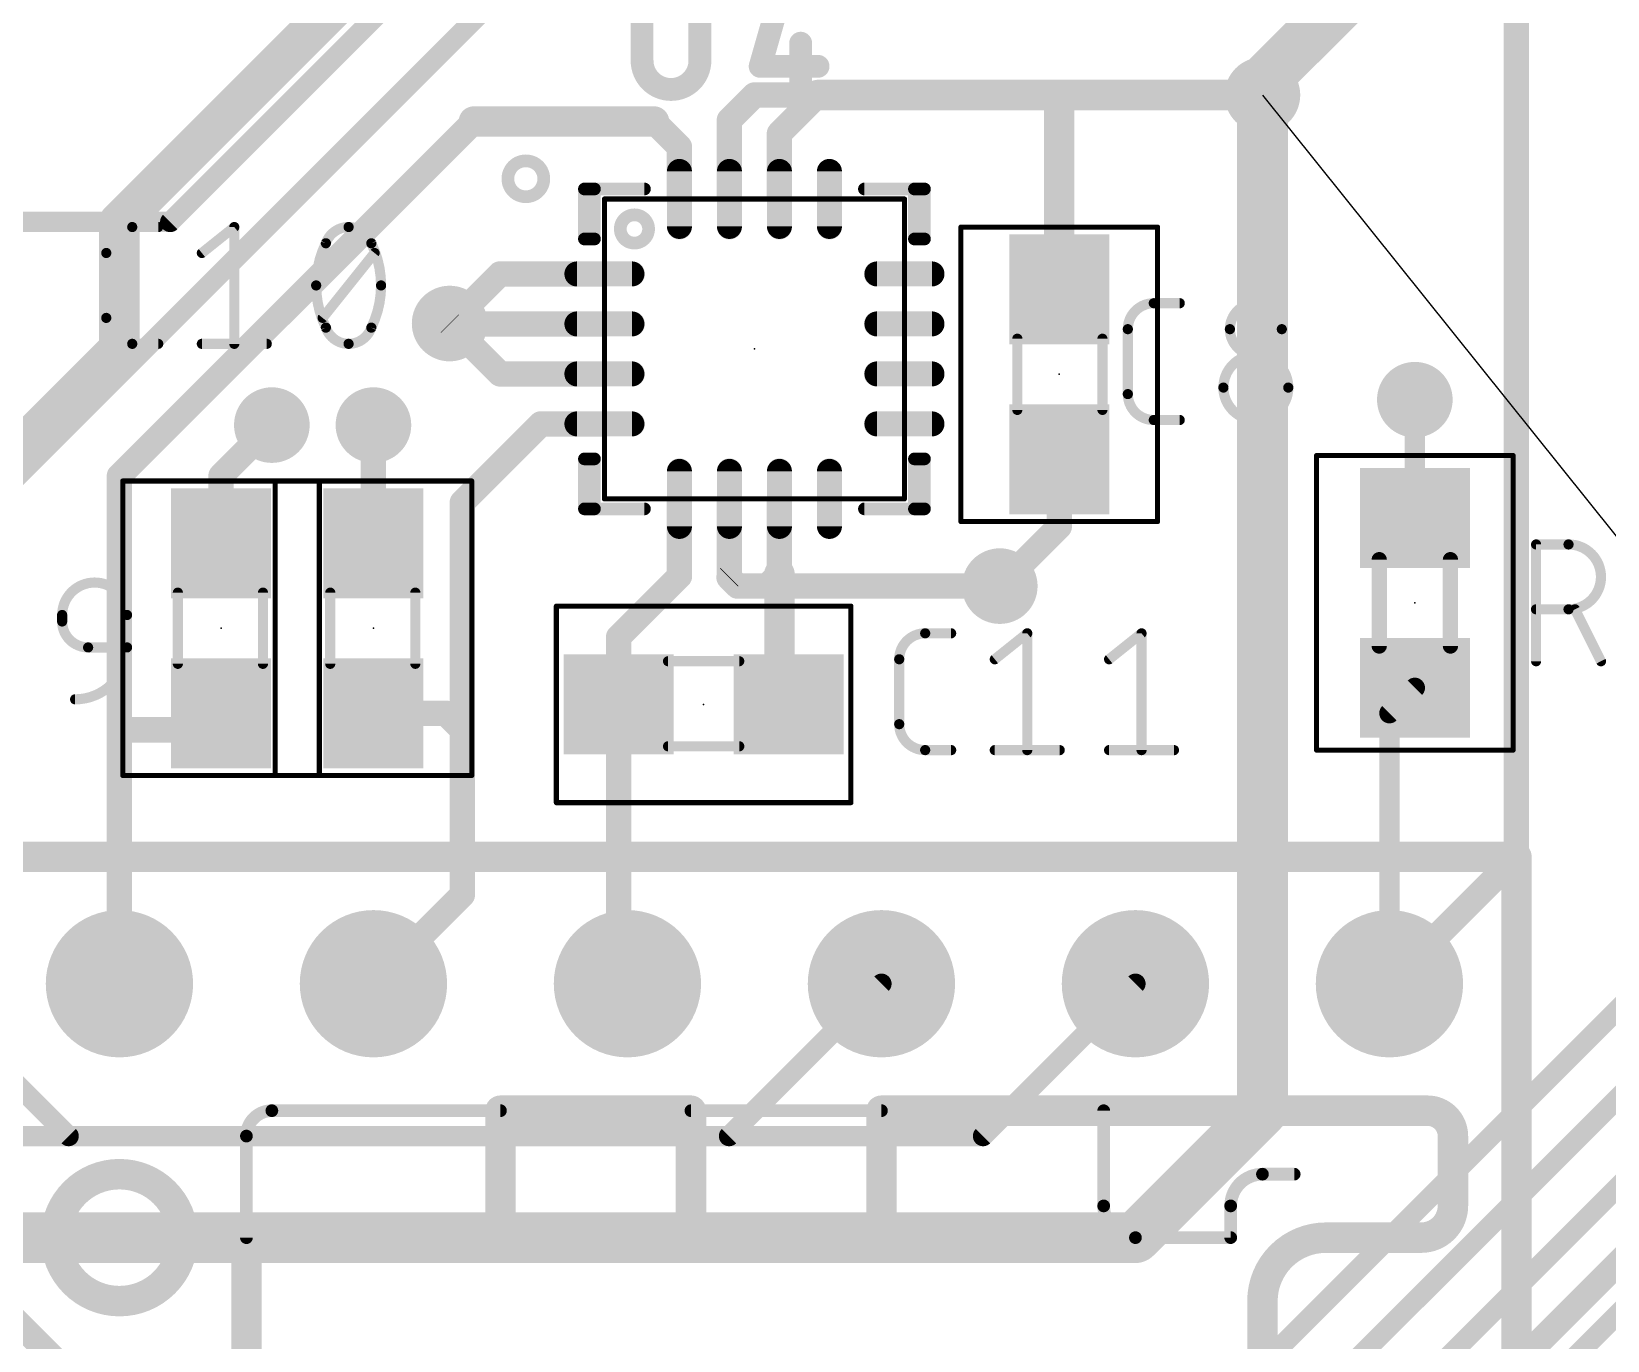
# Model space of a CAD drawing. Extents: x 0 to 102, y 0 to 61.
# Drawn here: x 49.92 to 65.68, y 23.1 to 36.2 of the extents above; entities that cross this region are included whole.
import ezdxf

# ---------------------------------------------------------------- set-up
doc = ezdxf.new("R2010")
doc.units = 0
for name, color, linetype in [('1', 12, 'CONTINUOUS'), ('15', 30, 'CONTINUOUS'), ('16', 132, 'CONTINUOUS'), ('17', 110, 'CONTINUOUS'), ('18', 110, 'CONTINUOUS'), ('19', 53, 'CONTINUOUS'), ('21', 253, 'CONTINUOUS'), ('23', 53, 'CONTINUOUS'), ('25', 253, 'CONTINUOUS'), ('39', 12, 'CONTINUOUS'), ('51', 253, 'CONTINUOUS')]:
    doc.layers.add(name, color=color, linetype=linetype)

# ---------------------------------------------------------------- blocks, each defined once
blk = doc.blocks.new('RECT')
blk.add_solid([(-0.5, -0.5), (0.5, -0.5), (-0.5, 0.5), (0.5, 0.5)])
blk = doc.blocks.new('ROUNDP')
at = {"const_width": 0.5}
blk.add_lwpolyline([(0, -0.25, 1), (0, 0.25, 1), (0, -0.25)], format="xyb", dxfattribs=at)
blk = doc.blocks.new('RECT128000X40000R100')
at = {"const_width": 0.125}
blk.add_lwpolyline([(0.3375, 0), (0.3375, 0, 0.4142), (0.275, 0.0625), (-0.275, 0.0625, 0.4142), (-0.3375, 0), (-0.3375, 0, 0.4142), (-0.275, -0.0625), (0.275, -0.0625, 0.4142)], format="xyb", close=True, dxfattribs=at)
blk.add_solid([(-0.3004, -0.0254), (0.3004, -0.0254), (-0.3004, 0.0254), (0.3004, 0.0254)])
blk = doc.blocks.new('ROUNDV')
at = {"const_width": 0.5}
blk.add_lwpolyline([(0, -0.25, 1), (0, 0.25, 1), (0, -0.25)], format="xyb", dxfattribs=at)

msp = doc.modelspace()

# ---------------------------------------------------------------- linework, layer by layer
at = {"layer": '1'}
for points, const_width in [([(64.77, 40.132), (64.77, 27.94)], 0.254), ([(50.8, 34.29), (53.213, 36.703)], 0.4064), ([(56.9, 35.31), (57.15, 35.56)], 0.254), ([(57.15, 35.56), (57.785, 35.56)], 0.254), ([(57.4, 35.175), (57.785, 35.56)], 0.254), ([(57.785, 35.56), (60.198, 35.56)], 0.3048), ([(60.198, 35.56), (62.23, 35.56)], 0.3048), ([(60.198, 33.616), (60.198, 35.56)], 0.3048), ([(54.3444, 35.2944), (50.8, 31.75)], 0.254), ([(56.146, 35.2944), (54.3444, 35.2944)], 0.3048), ([(56.4, 35.0404), (56.146, 35.2944)], 0.254), ([(56.9, 34.5204), (56.9, 35.31)], 0.254), ([(57.4, 34.5204), (57.4, 35.175)], 0.254), ([(56.4, 34.5204), (56.4, 35.0404)], 0.254), ([(50.8, 33.02), (50.8, 34.29)], 0.4064), ([(54.606, 33.77), (54.106, 33.27)], 0.254), ([(55.6496, 33.77), (54.606, 33.77)], 0.254), ([(54.106, 33.27), (54.102, 33.274)], 0.254), ([(55.6496, 33.27), (54.106, 33.27)], 0.254), ([(54.606, 32.77), (54.106, 33.27)], 0.254), ([(49.53, 31.75), (50.8, 33.02)], 0.4064), ([(55.6496, 32.77), (54.606, 32.77)], 0.254), ([(63.754, 31.33), (63.754, 32.512)], 0.2032), ([(51.816, 31.75), (52.324, 32.258)], 0.254), ([(53.34, 31.076), (53.34, 32.258)], 0.254), ([(55.0146, 32.27), (54.229, 31.4844)], 0.254), ([(55.6496, 32.27), (55.0146, 32.27)], 0.254), ([(60.198, 31.242), (60.198, 31.916)], 0.254), ([(50.8, 31.75), (50.8, 29.21)], 0.254), ([(51.816, 31.076), (51.816, 31.75)], 0.254), ([(54.229, 31.4844), (54.229, 30.099)], 0.254), ([(56.4, 31.5196), (56.4, 30.746)], 0.254), ([(56.9, 31.5196), (56.9, 30.738)], 0.254), ([(57.4, 31.5196), (57.4, 30.7704)], 0.254), ([(59.6034, 30.6474), (60.198, 31.242)], 0.254), ([(57.277, 30.6474), (57.4, 30.7704)], 0.254), ([(57.4, 30.7704), (57.4, 29.556)], 0.3048), ([(56.4, 30.746), (55.792, 30.138)], 0.254), ([(56.9, 30.738), (56.896, 30.734)], 0.254), ([(56.896, 30.734), (56.9826, 30.6474)], 0.254), ([(56.9826, 30.6474), (57.277, 30.6474)], 0.254), ([(57.277, 30.6474), (59.436, 30.6474)], 0.254), ([(59.436, 30.6474), (59.6034, 30.6474)], 0.3048), ([(55.792, 30.138), (55.792, 29.464)], 0.254), ([(54.229, 30.099), (54.229, 29.21)], 0.254), ([(57.4, 29.556), (57.492, 29.464)], 0.3048), ([(63.5, 29.376), (63.754, 29.63)], 0.2032), ([(51.816, 29.376), (51.65, 29.21)], 0.254), ([(53.34, 29.376), (54.063, 29.376)], 0.254), ([(54.063, 29.376), (54.229, 29.21)], 0.254), ([(55.792, 29.464), (55.792, 26.758)], 0.254), ([(63.5, 26.67), (63.5, 29.376)], 0.2032), ([(50.8, 29.21), (50.8, 26.67)], 0.254), ([(51.65, 29.21), (50.8, 29.21)], 0.254), ([(54.229, 29.21), (54.229, 27.559)], 0.254), ([(64.77, 27.94), (63.5, 26.67)], 0.254), ([(54.229, 27.559), (54.102, 27.432)], 0.254), ([(54.102, 27.432), (53.34, 26.67)], 0.254), ([(60.96, 19.812), (68.58, 27.432)], 0.2032), ([(55.792, 26.758), (55.88, 26.67)], 0.254), ([(63.5, 21.082), (69.215, 26.797)], 0.2032), ([(59.69, 13.3748), (47.6422, 25.4226)], 0.254)]:
    msp.add_lwpolyline(points, dxfattribs=dict(at, const_width=const_width))
for points, const_width in [([(57.15, 35.6235, 1), (57.15, 35.4965)], 0.127), ([(57.1949, 35.5151, 1), (57.1051, 35.6049)], 0.127), ([(57.785, 35.6362, 1), (57.785, 35.4838)], 0.1524), ([(57.8299, 35.5151, 1), (57.7401, 35.6049)], 0.127), ([(57.785, 35.4965, 1), (57.785, 35.6235)], 0.127), ([(60.198, 35.6362, 1), (60.198, 35.4838)], 0.1524), ([(60.2742, 35.56, 1), (60.1218, 35.56)], 0.1524), ([(60.198, 35.4838, 1), (60.198, 35.6362)], 0.1524), ([(62.23, 35.4838, 1), (62.23, 35.6362)], 0.1524), ([(54.3444, 35.3706, 1), (54.3444, 35.2182)], 0.1524), ([(54.3893, 35.2495, 1), (54.2995, 35.3393)], 0.127), ([(56.1909, 35.3393, 1), (56.1011, 35.2495)], 0.127), ([(56.146, 35.2182, 1), (56.146, 35.3706)], 0.1524), ([(56.9635, 35.31, 1), (56.8365, 35.31)], 0.127), ([(56.8551, 35.3549, 1), (56.9449, 35.2651)], 0.127), ([(57.4635, 35.175, 1), (57.3365, 35.175)], 0.127), ([(56.4635, 35.0404, 1), (56.3365, 35.0404)], 0.127), ([(56.3551, 34.9955, 1), (56.4449, 35.0853)], 0.127), ([(57.3551, 35.2199, 1), (57.4449, 35.1301)], 0.127), ([(56.3365, 34.5204, 1), (56.4635, 34.5204)], 0.127), ([(56.8365, 34.5204, 1), (56.9635, 34.5204)], 0.127), ([(57.3365, 34.5204, 1), (57.4635, 34.5204)], 0.127), ([(50.9016, 34.29, 1), (50.6984, 34.29)], 0.2032), ([(50.7282, 34.3618, 1), (50.8718, 34.2182)], 0.2032), ([(54.606, 33.8335, 1), (54.606, 33.7065)], 0.127), ([(54.6509, 33.7251, 1), (54.5611, 33.8149)], 0.127), ([(55.6496, 33.7065, 1), (55.6496, 33.8335)], 0.127), ([(60.1218, 33.616, 1), (60.2742, 33.616)], 0.1524), ([(54.1469, 33.3189, 1), (54.0571, 33.2291)], 0.127), ([(54.106, 33.3335, 1), (54.106, 33.2065)], 0.127), ([(54.1509, 33.3149, 1), (54.0611, 33.2251)], 0.127), ([(54.0611, 33.3149, 1), (54.1509, 33.2251)], 0.127), ([(54.0611, 33.2251, 1), (54.1509, 33.3149)], 0.127), ([(55.6496, 33.2065, 1), (55.6496, 33.3335)], 0.127), ([(50.6984, 33.02, 1), (50.9016, 33.02)], 0.2032), ([(50.8718, 32.9482, 1), (50.7282, 33.0918)], 0.2032), ([(54.606, 32.8335, 1), (54.606, 32.7065)], 0.127), ([(54.5611, 32.7251, 1), (54.6509, 32.8149)], 0.127), ([(55.6496, 32.7065, 1), (55.6496, 32.8335)], 0.127), ([(63.8048, 32.512, 1), (63.7032, 32.512)], 0.1016), ([(52.3689, 32.2131, 1), (52.2791, 32.3029)], 0.127), ([(53.4035, 32.258, 1), (53.2765, 32.258)], 0.127), ([(55.0146, 32.3335, 1), (55.0146, 32.2065)], 0.127), ([(55.0595, 32.2251, 1), (54.9697, 32.3149)], 0.127), ([(55.6496, 32.2065, 1), (55.6496, 32.3335)], 0.127), ([(60.2615, 31.916, 1), (60.1345, 31.916)], 0.127), ([(50.8635, 31.75, 1), (50.7365, 31.75)], 0.127), ([(50.7551, 31.7949, 1), (50.8449, 31.7051)], 0.127), ([(51.8795, 31.75, 1), (51.7525, 31.75)], 0.127), ([(51.7711, 31.7949, 1), (51.8609, 31.7051)], 0.127), ([(54.2925, 31.4844, 1), (54.1655, 31.4844)], 0.127), ([(54.1841, 31.5293, 1), (54.2739, 31.4395)], 0.127), ([(56.4635, 31.5196, 1), (56.3365, 31.5196)], 0.127), ([(56.9635, 31.5196, 1), (56.8365, 31.5196)], 0.127), ([(57.4635, 31.5196, 1), (57.3365, 31.5196)], 0.127), ([(60.2429, 31.1971, 1), (60.1531, 31.2869)], 0.127), ([(63.7032, 31.33, 1), (63.8048, 31.33)], 0.1016), ([(60.1345, 31.242, 1), (60.2615, 31.242)], 0.127), ([(51.7525, 31.076, 1), (51.8795, 31.076)], 0.127), ([(53.2765, 31.076, 1), (53.4035, 31.076)], 0.127), ([(57.4762, 30.7704, 1), (57.3238, 30.7704)], 0.1524), ([(57.4449, 30.7255, 1), (57.3551, 30.8153)], 0.127), ([(56.3365, 30.746, 1), (56.4635, 30.746)], 0.127), ([(56.4449, 30.7011, 1), (56.3551, 30.7909)], 0.127), ([(56.9409, 30.7789, 1), (56.8511, 30.6891)], 0.127), ([(56.8511, 30.7789, 1), (56.9409, 30.6891)], 0.127), ([(56.8365, 30.738, 1), (56.9635, 30.738)], 0.127), ([(56.9449, 30.6931, 1), (56.8551, 30.7829)], 0.127), ([(56.9826, 30.7109, 1), (56.9826, 30.5839)], 0.127), ([(56.9377, 30.6025, 1), (57.0275, 30.6923)], 0.127), ([(57.277, 30.7109, 1), (57.277, 30.5839)], 0.127), ([(57.2321, 30.6923, 1), (57.3219, 30.6025)], 0.127), ([(57.277, 30.5839, 1), (57.277, 30.7109)], 0.127), ([(57.3365, 30.7704, 1), (57.4635, 30.7704)], 0.127), ([(59.436, 30.7236, 1), (59.436, 30.5712)], 0.1524), ([(59.436, 30.5839, 1), (59.436, 30.7109)], 0.127), ([(59.5585, 30.6923, 1), (59.6483, 30.6025)], 0.127), ([(59.6034, 30.5712, 1), (59.6034, 30.7236)], 0.1524), ([(55.8555, 30.138, 1), (55.7285, 30.138)], 0.127), ([(54.2925, 30.099, 1), (54.1655, 30.099)], 0.127), ([(54.1655, 30.099, 1), (54.2925, 30.099)], 0.127), ([(55.7471, 30.1829, 1), (55.8369, 30.0931)], 0.127), ([(57.4539, 29.6099, 1), (57.3461, 29.5021)], 0.1524), ([(57.3238, 29.556, 1), (57.4762, 29.556)], 0.1524), ([(63.7899, 29.5941, 1), (63.7181, 29.6659)], 0.1016), ([(51.8609, 29.3311, 1), (51.7711, 29.4209)], 0.127), ([(53.34, 29.4395, 1), (53.34, 29.3125)], 0.127), ([(54.1079, 29.4209, 1), (54.0181, 29.3311)], 0.127), ([(54.063, 29.3125, 1), (54.063, 29.4395)], 0.127), ([(55.8555, 29.464, 1), (55.7285, 29.464)], 0.127), ([(55.7285, 29.464, 1), (55.8555, 29.464)], 0.127), ([(57.4381, 29.4101, 1), (57.5459, 29.5179)], 0.1524), ([(63.5508, 29.376, 1), (63.4492, 29.376)], 0.1016), ([(50.8635, 29.21, 1), (50.7365, 29.21)], 0.127), ([(50.8, 29.2735, 1), (50.8, 29.1465)], 0.127), ([(51.6051, 29.2549, 1), (51.6949, 29.1651)], 0.127), ([(51.65, 29.1465, 1), (51.65, 29.2735)], 0.127), ([(54.2925, 29.21, 1), (54.1655, 29.21)], 0.127), ([(54.1841, 29.1651, 1), (54.2739, 29.2549)], 0.127), ([(63.4641, 29.4119, 1), (63.5359, 29.3401)], 0.1016), ([(50.7365, 29.21, 1), (50.8635, 29.21)], 0.127), ([(54.1655, 29.21, 1), (54.2925, 29.21)], 0.127), ([(64.8149, 27.8951, 1), (64.7251, 27.9849)], 0.127), ([(64.7065, 27.94, 1), (64.8335, 27.94)], 0.127), ([(54.1655, 27.559, 1), (54.2925, 27.559)], 0.127), ([(54.2739, 27.5141, 1), (54.1841, 27.6039)], 0.127), ([(54.0571, 27.4769, 1), (54.1469, 27.3871)], 0.127), ([(54.1469, 27.3871, 1), (54.0571, 27.4769)], 0.127), ([(55.8369, 26.8029, 1), (55.7471, 26.7131)], 0.127), ([(55.7285, 26.758, 1), (55.8555, 26.758)], 0.127), ([(50.7365, 26.67, 1), (50.8635, 26.67)], 0.127), ([(53.2951, 26.7149, 1), (53.3849, 26.6251)], 0.127), ([(55.8351, 26.6251, 1), (55.9249, 26.7149)], 0.127), ([(63.4551, 26.7149, 1), (63.5449, 26.6251)], 0.127), ([(63.4492, 26.67, 1), (63.5508, 26.67)], 0.1016)]:
    msp.add_lwpolyline(points, format="xyb", dxfattribs=dict(at, const_width=const_width))
at = {"layer": '15'}
for points, const_width in [([(76.2, 35.941), (52.959, 12.7)], 0.2032), ([(74.93, 35.56), (57.658, 18.288)], 0.2032), ([(74.93, 33.02), (53.34, 11.43)], 0.254), ([(56.896, 25.146), (58.42, 26.67)], 0.2032), ([(47.752, 25.146), (56.896, 25.146)], 0.2032)]:
    msp.add_lwpolyline(points, dxfattribs=dict(at, const_width=const_width))
at = {"layer": '15', "const_width": 0.1016}
for points in [[(58.4559, 26.6341, 1), (58.3841, 26.7059)], [(56.8601, 25.1819, 1), (56.9319, 25.1101)], [(56.896, 25.0952, 1), (56.896, 25.1968)]]:
    msp.add_lwpolyline(points, format="xyb", dxfattribs=at)
at = {"layer": '16'}
for points, const_width in [([(62.23, 35.687), (80.01, 53.467)], 0.508), ([(55.88, 38.862), (51.308, 34.29)], 0.2032), ([(56.642, 38.608), (48.26, 30.226)], 0.2032), ([(62.23, 35.56), (62.23, 35.687)], 0.508), ([(62.23, 35.56), (62.23, 25.4)], 0.508), ([(51.308, 34.29), (49.022, 34.29)], 0.2032), ([(59.436, 25.146), (60.96, 26.67)], 0.2032), ([(49.53, 25.908), (50.292, 25.146)], 0.2032), ([(62.23, 25.4), (60.96, 24.13)], 0.508), ([(50.292, 25.146), (59.436, 25.146)], 0.2032), ([(60.96, 24.13), (43.18, 24.13)], 0.508)]:
    msp.add_lwpolyline(points, dxfattribs=dict(at, const_width=const_width))
for points, const_width in [([(62.357, 35.687, 1), (62.103, 35.687)], 0.254), ([(62.1402, 35.7768, 1), (62.3198, 35.5972)], 0.254), ([(62.357, 35.56, 1), (62.103, 35.56)], 0.254), ([(62.103, 35.56, 1), (62.357, 35.56)], 0.254), ([(51.2721, 34.3259, 1), (51.3439, 34.2541)], 0.1016), ([(51.308, 34.2392, 1), (51.308, 34.3408)], 0.1016), ([(60.9959, 26.6341, 1), (60.9241, 26.7059)], 0.1016), ([(62.3198, 25.3102, 1), (62.1402, 25.4898)], 0.254), ([(62.103, 25.4, 1), (62.357, 25.4)], 0.254), ([(50.292, 25.1968, 1), (50.292, 25.0952)], 0.1016), ([(50.2561, 25.1101, 1), (50.3279, 25.1819)], 0.1016), ([(59.4001, 25.1819, 1), (59.4719, 25.1101)], 0.1016), ([(59.436, 25.0952, 1), (59.436, 25.1968)], 0.1016), ([(60.8702, 24.2198, 1), (61.0498, 24.0402)], 0.254), ([(60.96, 24.003, 1), (60.96, 24.257)], 0.254)]:
    msp.add_lwpolyline(points, format="xyb", dxfattribs=dict(at, const_width=const_width))
at = {"layer": '19'}
msp.add_line((62.23, 35.56), (70.778, 24.892), dxfattribs=at)
at = {"layer": '21'}
for points, const_width in [([(54.864, 34.5422, 1), (54.864, 34.9014, 1), (54.864, 34.5422)], 0.127), ([(55.45, 34.6518, 1), (55.45, 34.5883)], 0.0635), ([(55.4818, 34.62, 1), (55.4183, 34.62)], 0.0635), ([(55.55, 34.6518, 1), (55.55, 34.5883)], 0.0635), ([(55.5818, 34.62, 1), (55.5183, 34.62)], 0.0635), ([(55.55, 34.5883, 1), (55.55, 34.6518)], 0.0635), ([(56.05, 34.5883, 1), (56.05, 34.6518)], 0.0635), ([(58.25, 34.6518, 1), (58.25, 34.5883)], 0.0635), ([(58.75, 34.6518, 1), (58.75, 34.5883)], 0.0635), ([(58.7818, 34.62, 1), (58.7182, 34.62)], 0.0635), ([(58.75, 34.5883, 1), (58.75, 34.6518)], 0.0635), ([(58.8818, 34.62, 1), (58.8182, 34.62)], 0.0635), ([(58.85, 34.5883, 1), (58.85, 34.6518)], 0.0635), ([(55.45, 34.1518, 1), (55.45, 34.0883)], 0.0635), ([(55.4183, 34.12, 1), (55.4818, 34.12)], 0.0635), ([(55.5183, 34.12, 1), (55.5818, 34.12)], 0.0635), ([(55.55, 34.0883, 1), (55.55, 34.1518)], 0.0635), ([(58.75, 34.1518, 1), (58.75, 34.0883)], 0.0635), ([(58.7182, 34.12, 1), (58.7818, 34.12)], 0.0635), ([(58.8182, 34.12, 1), (58.8818, 34.12)], 0.0635), ([(58.85, 34.0883, 1), (58.85, 34.1518)], 0.0635), ([(55.4818, 31.92, 1), (55.4183, 31.92)], 0.0635), ([(55.45, 31.9518, 1), (55.45, 31.8883)], 0.0635), ([(55.5818, 31.92, 1), (55.5183, 31.92)], 0.0635), ([(55.55, 31.8883, 1), (55.55, 31.9518)], 0.0635), ([(58.75, 31.9518, 1), (58.75, 31.8883)], 0.0635), ([(58.7818, 31.92, 1), (58.7182, 31.92)], 0.0635), ([(58.8818, 31.92, 1), (58.8182, 31.92)], 0.0635), ([(58.85, 31.8883, 1), (58.85, 31.9518)], 0.0635), ([(55.45, 31.4518, 1), (55.45, 31.3883)], 0.0635), ([(55.4183, 31.42, 1), (55.4818, 31.42)], 0.0635), ([(55.55, 31.4518, 1), (55.55, 31.3883)], 0.0635), ([(55.5183, 31.42, 1), (55.5818, 31.42)], 0.0635), ([(55.55, 31.3883, 1), (55.55, 31.4518)], 0.0635), ([(56.05, 31.3883, 1), (56.05, 31.4518)], 0.0635), ([(58.25, 31.4518, 1), (58.25, 31.3883)], 0.0635), ([(58.75, 31.4518, 1), (58.75, 31.3883)], 0.0635), ([(58.7182, 31.42, 1), (58.7818, 31.42)], 0.0635), ([(58.75, 31.3883, 1), (58.75, 31.4518)], 0.0635), ([(58.8182, 31.42, 1), (58.8818, 31.42)], 0.0635), ([(58.85, 31.3883, 1), (58.85, 31.4518)], 0.0635), ([(64.8462, 27.94, 1), (64.6938, 27.94)], 0.1524), ([(64.77, 27.8638, 1), (64.77, 28.0162)], 0.1524), ([(54.61, 25.4762, 1), (54.61, 25.3238)], 0.1524), ([(54.6862, 25.4, 1), (54.5338, 25.4)], 0.1524), ([(56.5912, 25.4, 1), (56.4388, 25.4)], 0.1524), ([(56.515, 25.3238, 1), (56.515, 25.4762)], 0.1524), ([(58.42, 25.4762, 1), (58.42, 25.3238)], 0.1524), ([(58.4962, 25.4, 1), (58.3438, 25.4)], 0.1524), ([(60.6425, 25.4762, 1), (60.6425, 25.3238)], 0.1524), ([(60.6425, 25.3238, 1), (60.6425, 25.4762)], 0.1524), ([(64.135, 25.146, 0.4142), (63.881, 25.4)], 0.3048), ([(63.881, 25.4762, 1), (63.881, 25.3238)], 0.1524), ([(63.881, 25.3238, 1), (63.881, 25.4762)], 0.1524), ([(52.324, 25.4, 0.4142), (52.07, 25.146)], 0.127), ([(52.324, 25.4318, 1), (52.324, 25.3683)], 0.0635), ([(52.324, 25.3683, 1), (52.324, 25.4318)], 0.0635), ([(54.61, 25.3683, 1), (54.61, 25.4318)], 0.0635), ([(56.515, 25.4318, 1), (56.515, 25.3683)], 0.0635), ([(58.42, 25.3683, 1), (58.42, 25.4318)], 0.0635), ([(60.6743, 25.4, 1), (60.6108, 25.4)], 0.0635), ([(64.2112, 25.146, 1), (64.0588, 25.146)], 0.1524), ([(64.0588, 25.146, 1), (64.2112, 25.146)], 0.1524), ([(52.1018, 25.146, 1), (52.0382, 25.146)], 0.0635), ([(52.0382, 25.146, 1), (52.1018, 25.146)], 0.0635), ([(50.8, 23.495, 1), (50.8, 24.765, 1), (50.8, 23.495)], 0.3048), ([(62.23, 24.765, 0.4142), (61.9125, 24.4475)], 0.127), ([(62.23, 24.7967, 1), (62.23, 24.7333)], 0.0635), ([(62.23, 24.7333, 1), (62.23, 24.7967)], 0.0635), ([(62.5475, 24.7333, 1), (62.5475, 24.7967)], 0.0635), ([(63.8175, 24.13, 0.4142), (64.135, 24.4475)], 0.3048), ([(64.2112, 24.4475, 1), (64.0588, 24.4475)], 0.1524), ([(54.356, 24.13, 0.4142), (54.61, 24.384)], 0.3048), ([(54.6862, 24.384, 1), (54.5338, 24.384)], 0.1524), ([(54.5338, 24.384, 1), (54.6862, 24.384)], 0.1524), ([(56.515, 24.384, 0.4142), (56.769, 24.13)], 0.3048), ([(56.5912, 24.384, 1), (56.4388, 24.384)], 0.1524), ([(56.4388, 24.384, 1), (56.5912, 24.384)], 0.1524), ([(58.166, 24.13, 0.4142), (58.42, 24.384)], 0.3048), ([(58.4962, 24.384, 1), (58.3438, 24.384)], 0.1524), ([(58.3438, 24.384, 1), (58.4962, 24.384)], 0.1524), ([(60.6425, 24.4475, 0.4142), (60.96, 24.13)], 0.127), ([(60.6743, 24.4475, 1), (60.6108, 24.4475)], 0.0635), ([(60.6108, 24.4475, 1), (60.6743, 24.4475)], 0.0635), ([(61.9443, 24.4475, 1), (61.8807, 24.4475)], 0.0635), ([(61.8807, 24.4475, 1), (61.9443, 24.4475)], 0.0635), ([(64.0588, 24.4475, 1), (64.2112, 24.4475)], 0.1524), ([(52.1462, 24.13, 1), (51.9938, 24.13)], 0.1524), ([(52.07, 24.2062, 1), (52.07, 24.0538)], 0.1524), ([(54.356, 24.2062, 1), (54.356, 24.0538)], 0.1524), ([(54.356, 24.0538, 1), (54.356, 24.2062)], 0.1524), ([(56.769, 24.2062, 1), (56.769, 24.0538)], 0.1524), ([(56.769, 24.0538, 1), (56.769, 24.2062)], 0.1524), ([(58.166, 24.2062, 1), (58.166, 24.0538)], 0.1524), ([(58.166, 24.0538, 1), (58.166, 24.2062)], 0.1524), ([(62.865, 24.13, 0.4142), (62.23, 23.495)], 0.3048), ([(62.865, 24.2062, 1), (62.865, 24.0538)], 0.1524), ([(62.865, 24.0538, 1), (62.865, 24.2062)], 0.1524), ([(63.8175, 24.2062, 1), (63.8175, 24.0538)], 0.1524), ([(63.8175, 24.0538, 1), (63.8175, 24.2062)], 0.1524), ([(52.0382, 24.13, 1), (52.1018, 24.13)], 0.0635), ([(60.96, 24.1618, 1), (60.96, 24.0983)], 0.0635), ([(60.96, 24.0983, 1), (60.96, 24.1618)], 0.0635), ([(61.8807, 24.13, 1), (61.9443, 24.13)], 0.0635), ([(61.9125, 24.0983, 1), (61.9125, 24.1618)], 0.0635), ([(62.3062, 23.495, 1), (62.1538, 23.495)], 0.1524), ([(62.1538, 23.495, 1), (62.3062, 23.495)], 0.1524)]:
    msp.add_lwpolyline(points, format="xyb", dxfattribs=dict(at, const_width=const_width))
for points, const_width in [([(55.45, 34.12), (55.45, 34.62)], 0.127), ([(55.45, 34.62), (55.55, 34.62)], 0.127), ([(55.55, 34.62), (56.05, 34.62)], 0.127), ([(55.55, 34.12), (55.55, 34.62)], 0.127), ([(58.25, 34.62), (58.75, 34.62)], 0.127), ([(58.75, 34.62), (58.85, 34.62)], 0.127), ([(58.75, 34.12), (58.75, 34.62)], 0.127), ([(58.85, 34.62), (58.85, 34.12)], 0.127), ([(55.45, 34.12), (55.55, 34.12)], 0.127), ([(58.85, 34.12), (58.75, 34.12)], 0.127), ([(55.45, 31.42), (55.45, 31.92)], 0.127), ([(55.45, 31.92), (55.55, 31.92)], 0.127), ([(55.55, 31.92), (55.55, 31.42)], 0.127), ([(58.85, 31.92), (58.75, 31.92)], 0.127), ([(58.75, 31.92), (58.75, 31.42)], 0.127), ([(58.85, 31.92), (58.85, 31.42)], 0.127), ([(55.55, 31.42), (55.45, 31.42)], 0.127), ([(56.05, 31.42), (55.55, 31.42)], 0.127), ([(58.75, 31.42), (58.25, 31.42)], 0.127), ([(58.85, 31.42), (58.75, 31.42)], 0.127), ([(3.81, 27.94), (64.77, 27.94)], 0.3048), ([(64.77, 27.94), (64.77, 10.16)], 0.3048), ([(54.61, 25.4), (56.515, 25.4)], 0.3048), ([(54.61, 24.384), (54.61, 25.4)], 0.3048), ([(56.515, 25.4), (56.515, 24.384)], 0.3048), ([(58.42, 25.4), (60.6425, 25.4)], 0.3048), ([(58.42, 24.384), (58.42, 25.4)], 0.3048), ([(60.6425, 25.4), (63.881, 25.4)], 0.3048), ([(52.324, 25.4), (54.61, 25.4)], 0.127), ([(56.515, 25.4), (58.42, 25.4)], 0.127), ([(60.6425, 25.4), (60.6425, 24.4475)], 0.127), ([(64.135, 25.146), (64.135, 24.4475)], 0.3048), ([(52.07, 24.13), (52.07, 25.146)], 0.127), ([(62.23, 24.765), (62.5475, 24.765)], 0.127), ([(61.9125, 24.13), (61.9125, 24.4475)], 0.127), ([(52.07, 12.954), (52.07, 24.13)], 0.3048), ([(52.07, 24.13), (54.356, 24.13)], 0.3048), ([(56.769, 24.13), (58.166, 24.13)], 0.3048), ([(63.8175, 24.13), (62.865, 24.13)], 0.3048), ([(60.96, 24.13), (61.9125, 24.13)], 0.127), ([(62.23, 23.495), (62.23, 22.225)], 0.3048)]:
    msp.add_lwpolyline(points, dxfattribs=dict(at, const_width=const_width))
at = {"layer": '23'}
for p in [(57.15, 33.02), (60.198, 32.766), (63.754, 30.48), (51.816, 30.226), (53.34, 30.226), (56.642, 29.464)]:
    msp.add_point(p, dxfattribs=at)
at = {"layer": '25'}
for points, const_width in [([(56.0263, 36.6567), (56.0263, 35.9046)], 0.2286), ([(56.6049, 35.9046), (56.6049, 36.6567)], 0.2286), ([(57.4388, 36.6567), (57.2074, 35.8467)], 0.2286), ([(57.6124, 36.0781), (57.6124, 35.6153)], 0.2286), ([(57.2074, 35.8467), (57.7859, 35.8467)], 0.2286), ([(50.9279, 34.2392), (51.1876, 34.2392)], 0.1016), ([(51.6241, 33.9796), (51.9486, 34.2392)], 0.1016), ([(51.9486, 34.2392), (51.9486, 33.0708)], 0.1016), ([(50.6683, 33.3304), (50.6683, 33.9796)], 0.1016), ([(52.832, 33.3304), (53.3513, 33.9796)], 0.1016), ([(61.1434, 33.4772), (61.4031, 33.4772)], 0.1016), ([(60.8838, 32.5684), (60.8838, 33.2176)], 0.1016), ([(51.1876, 33.0708), (50.9279, 33.0708)], 0.1016), ([(51.6241, 33.0708), (52.2732, 33.0708)], 0.1016), ([(61.4031, 32.3088), (61.1434, 32.3088)], 0.1016), ([(64.9665, 29.8958), (64.9665, 31.0642)], 0.1016), ([(64.9665, 31.0642), (65.291, 31.0642)], 0.1016), ([(65.291, 30.4151), (64.9665, 30.4151)], 0.1016), ([(65.6156, 29.8958), (65.3559, 30.4151)], 0.1016), ([(50.2271, 30.2937), (50.2271, 30.3586)], 0.1016), ([(50.8762, 30.3586), (50.8762, 30.0341)], 0.1016), ([(58.8574, 30.1752), (59.1171, 30.1752)], 0.1016), ([(59.5536, 29.9156), (59.8782, 30.1752)], 0.1016), ([(59.8782, 30.1752), (59.8782, 29.0068)], 0.1016), ([(60.6966, 29.9156), (61.0212, 30.1752)], 0.1016), ([(61.0212, 30.1752), (61.0212, 29.0068)], 0.1016), ([(50.8762, 30.0341), (50.4867, 30.0341)], 0.1016), ([(58.5978, 29.2664), (58.5978, 29.9156)], 0.1016), ([(59.1171, 29.0068), (58.8574, 29.0068)], 0.1016), ([(59.5536, 29.0068), (60.2027, 29.0068)], 0.1016), ([(60.6966, 29.0068), (61.3457, 29.0068)], 0.1016)]:
    msp.add_lwpolyline(points, dxfattribs=dict(at, const_width=const_width))
for points, const_width in [([(57.6695, 36.0781, 1), (57.5552, 36.0781)], 0.1143), ([(56.0263, 35.9046, 1), (56.6049, 35.9046)], 0.2286), ([(56.0835, 35.9046, 1), (55.9692, 35.9046)], 0.1143), ([(55.9692, 35.9046, 1), (56.0835, 35.9046)], 0.1143), ([(56.662, 35.9046, 1), (56.5477, 35.9046)], 0.1143), ([(56.5477, 35.9046, 1), (56.662, 35.9046)], 0.1143), ([(57.2074, 35.9039, 1), (57.2074, 35.7896)], 0.1143), ([(57.7859, 35.7896, 1), (57.7859, 35.9039)], 0.1143), ([(57.1524, 35.8624, 1), (57.2623, 35.831)], 0.1143), ([(57.5552, 35.6153, 1), (57.6695, 35.6153)], 0.1143), ([(50.9279, 34.2392, 0.4142), (50.6683, 33.9796)], 0.1016), ([(50.9279, 34.2646, 1), (50.9279, 34.2138)], 0.0508), ([(50.9279, 34.2138, 1), (50.9279, 34.2646)], 0.0508), ([(51.1876, 34.2138, 1), (51.1876, 34.2646)], 0.0508), ([(51.974, 34.2392, 1), (51.9232, 34.2392)], 0.0508), ([(51.9645, 34.2194, 1), (51.9328, 34.259)], 0.0508), ([(53.0916, 34.2392, 0.3205), (52.8645, 34.0769)], 0.1016), ([(53.3188, 34.0769, 0.3205), (53.0916, 34.2392)], 0.1016), ([(53.0916, 34.2646, 1), (53.0916, 34.2138)], 0.0508), ([(53.0916, 34.2138, 1), (53.0916, 34.2646)], 0.0508), ([(52.8645, 34.0769, 0.1139), (52.7671, 33.655)], 0.1016), ([(52.8404, 34.0852, 1), (52.8885, 34.0687)], 0.0508), ([(52.8873, 34.0658, 1), (52.8416, 34.0881)], 0.0508), ([(53.3417, 34.0881, 1), (53.296, 34.0658)], 0.0508), ([(53.4162, 33.655, 0.1139), (53.3188, 34.0769)], 0.1016), ([(53.2948, 34.0687, 1), (53.3429, 34.0852)], 0.0508), ([(50.6937, 33.9796, 1), (50.6429, 33.9796)], 0.0508), ([(50.6429, 33.9796, 1), (50.6937, 33.9796)], 0.0508), ([(51.6082, 33.9994, 1), (51.64, 33.9597)], 0.0508), ([(53.3711, 33.9637, 1), (53.3315, 33.9954)], 0.0508), ([(52.7671, 33.655, 0.1139), (52.8645, 33.2331)], 0.1016), ([(52.7925, 33.655, 1), (52.7417, 33.655)], 0.0508), ([(52.7417, 33.655, 1), (52.7925, 33.655)], 0.0508), ([(53.3188, 33.2331, 0.1139), (53.4162, 33.655)], 0.1016), ([(53.4416, 33.655, 1), (53.3908, 33.655)], 0.0508), ([(53.3908, 33.655, 1), (53.4416, 33.655)], 0.0508), ([(61.1434, 33.4772, 0.4142), (60.8838, 33.2176)], 0.1016), ([(61.1434, 33.5026, 1), (61.1434, 33.4518)], 0.0508), ([(61.1434, 33.4518, 1), (61.1434, 33.5026)], 0.0508), ([(61.4031, 33.4518, 1), (61.4031, 33.5026)], 0.0508), ([(62.4238, 33.2176, 1), (61.9045, 33.2176)], 0.1016), ([(50.6683, 33.3304, 0.4142), (50.9279, 33.0708)], 0.1016), ([(50.6937, 33.3304, 1), (50.6429, 33.3304)], 0.0508), ([(50.6429, 33.3304, 1), (50.6937, 33.3304)], 0.0508), ([(52.8122, 33.3463, 1), (52.8518, 33.3146)], 0.0508), ([(52.8885, 33.2413, 1), (52.8404, 33.2248)], 0.0508), ([(52.8645, 33.2331, 0.3205), (53.0916, 33.0708)], 0.1016), ([(52.8416, 33.2219, 1), (52.8873, 33.2442)], 0.0508), ([(53.0916, 33.0708, 0.3205), (53.3188, 33.2331)], 0.1016), ([(53.296, 33.2442, 1), (53.3417, 33.2219)], 0.0508), ([(53.3429, 33.2248, 1), (53.2948, 33.2413)], 0.0508), ([(60.9092, 33.2176, 1), (60.8584, 33.2176)], 0.0508), ([(61.9045, 33.2176, 1), (62.4238, 33.2176)], 0.1016), ([(61.9299, 33.2176, 1), (61.8791, 33.2176)], 0.0508), ([(62.4492, 33.2176, 1), (62.3984, 33.2176)], 0.0508), ([(50.9279, 33.0962, 1), (50.9279, 33.0454)], 0.0508), ([(50.9279, 33.0454, 1), (50.9279, 33.0962)], 0.0508), ([(51.1876, 33.0454, 1), (51.1876, 33.0962)], 0.0508), ([(51.6241, 33.0962, 1), (51.6241, 33.0454)], 0.0508), ([(51.9232, 33.0708, 1), (51.974, 33.0708)], 0.0508), ([(52.2732, 33.0454, 1), (52.2732, 33.0962)], 0.0508), ([(53.0916, 33.0962, 1), (53.0916, 33.0454)], 0.0508), ([(53.0916, 33.0454, 1), (53.0916, 33.0962)], 0.0508), ([(60.8584, 33.2176, 1), (60.9092, 33.2176)], 0.0508), ([(61.8791, 33.2176, 1), (61.9299, 33.2176)], 0.0508), ([(62.3984, 33.2176, 1), (62.4492, 33.2176)], 0.0508), ([(62.4887, 32.6334, 1), (61.8396, 32.6334)], 0.1016), ([(61.8396, 32.6334, 1), (62.4887, 32.6334)], 0.1016), ([(61.865, 32.6334, 1), (61.8142, 32.6334)], 0.0508), ([(61.8142, 32.6334, 1), (61.865, 32.6334)], 0.0508), ([(62.5141, 32.6334, 1), (62.4633, 32.6334)], 0.0508), ([(62.4633, 32.6334, 1), (62.5141, 32.6334)], 0.0508), ([(60.8838, 32.5684, 0.4142), (61.1434, 32.3088)], 0.1016), ([(60.9092, 32.5684, 1), (60.8584, 32.5684)], 0.0508), ([(60.8584, 32.5684, 1), (60.9092, 32.5684)], 0.0508), ([(61.1434, 32.3342, 1), (61.1434, 32.2834)], 0.0508), ([(61.1434, 32.2834, 1), (61.1434, 32.3342)], 0.0508), ([(61.4031, 32.2834, 1), (61.4031, 32.3342)], 0.0508), ([(64.9919, 31.0642, 1), (64.9411, 31.0642)], 0.0508), ([(64.9665, 31.0896, 1), (64.9665, 31.0388)], 0.0508), ([(65.291, 30.4151, 1), (65.291, 31.0642)], 0.1016), ([(65.291, 31.0896, 1), (65.291, 31.0388)], 0.0508), ([(65.291, 31.0388, 1), (65.291, 31.0896)], 0.0508), ([(50.8762, 30.3586, 1), (50.2271, 30.3586)], 0.1016), ([(64.9665, 30.4405, 1), (64.9665, 30.3897)], 0.0508), ([(65.291, 30.4405, 1), (65.291, 30.3897)], 0.0508), ([(65.291, 30.3897, 1), (65.291, 30.4405)], 0.0508), ([(65.3786, 30.4264, 1), (65.3332, 30.4037)], 0.0508), ([(50.2525, 30.3586, 1), (50.2017, 30.3586)], 0.0508), ([(50.2017, 30.3586, 1), (50.2525, 30.3586)], 0.0508), ([(50.2271, 30.2937, 0.4142), (50.4867, 30.0341)], 0.1016), ([(50.2525, 30.2937, 1), (50.2017, 30.2937)], 0.0508), ([(50.2017, 30.2937, 1), (50.2525, 30.2937)], 0.0508), ([(50.9016, 30.3586, 1), (50.8508, 30.3586)], 0.0508), ([(50.8508, 30.3586, 1), (50.9016, 30.3586)], 0.0508), ([(58.8574, 30.1752, 0.4142), (58.5978, 29.9156)], 0.1016), ([(58.8574, 30.2006, 1), (58.8574, 30.1498)], 0.0508), ([(58.8574, 30.1498, 1), (58.8574, 30.2006)], 0.0508), ([(59.1171, 30.1498, 1), (59.1171, 30.2006)], 0.0508), ([(59.9036, 30.1752, 1), (59.8528, 30.1752)], 0.0508), ([(59.894, 30.1554, 1), (59.8623, 30.195)], 0.0508), ([(61.0466, 30.1752, 1), (60.9958, 30.1752)], 0.0508), ([(61.037, 30.1554, 1), (61.0053, 30.195)], 0.0508), ([(50.3569, 29.5148, 0.4142), (50.8762, 30.0341)], 0.1016), ([(50.4867, 30.0595, 1), (50.4867, 30.0087)], 0.0508), ([(50.4867, 30.0087, 1), (50.4867, 30.0595)], 0.0508), ([(50.9016, 30.0341, 1), (50.8508, 30.0341)], 0.0508), ([(50.8508, 30.0341, 1), (50.9016, 30.0341)], 0.0508), ([(50.8762, 30.0087, 1), (50.8762, 30.0595)], 0.0508), ([(58.6232, 29.9156, 1), (58.5724, 29.9156)], 0.0508), ([(59.5378, 29.9354, 1), (59.5695, 29.8957)], 0.0508), ([(60.6807, 29.9354, 1), (60.7125, 29.8957)], 0.0508), ([(58.5724, 29.9156, 1), (58.6232, 29.9156)], 0.0508), ([(64.9411, 29.8958, 1), (64.9919, 29.8958)], 0.0508), ([(65.5929, 29.8844, 1), (65.6383, 29.9072)], 0.0508), ([(50.3569, 29.5402, 1), (50.3569, 29.4894)], 0.0508), ([(58.5978, 29.2664, 0.4142), (58.8574, 29.0068)], 0.1016), ([(58.6232, 29.2664, 1), (58.5724, 29.2664)], 0.0508), ([(58.5724, 29.2664, 1), (58.6232, 29.2664)], 0.0508), ([(58.8574, 29.0322, 1), (58.8574, 28.9814)], 0.0508), ([(58.8574, 28.9814, 1), (58.8574, 29.0322)], 0.0508), ([(59.1171, 28.9814, 1), (59.1171, 29.0322)], 0.0508), ([(59.5536, 29.0322, 1), (59.5536, 28.9814)], 0.0508), ([(59.8528, 29.0068, 1), (59.9036, 29.0068)], 0.0508), ([(60.2027, 28.9814, 1), (60.2027, 29.0322)], 0.0508), ([(60.6966, 29.0322, 1), (60.6966, 28.9814)], 0.0508), ([(60.9958, 29.0068, 1), (61.0466, 29.0068)], 0.0508), ([(61.3457, 28.9814, 1), (61.3457, 29.0322)], 0.0508)]:
    msp.add_lwpolyline(points, format="xyb", dxfattribs=dict(at, const_width=const_width))
at = {"layer": '39', "const_width": 0.0508}
for points in [[(59.215, 31.293), (59.215, 34.239)], [(59.215, 34.239), (61.181, 34.239)], [(61.181, 34.239), (61.181, 31.293)], [(62.771, 29.007), (62.771, 31.953)], [(62.771, 31.953), (64.737, 31.953)], [(64.737, 31.953), (64.737, 29.007)], [(50.833, 28.753), (50.833, 31.699)], [(50.833, 31.699), (52.799, 31.699)], [(52.357, 28.753), (52.357, 31.699)], [(52.357, 31.699), (54.323, 31.699)], [(52.799, 31.699), (52.799, 28.753)], [(54.323, 31.699), (54.323, 28.753)], [(61.181, 31.293), (59.215, 31.293)], [(55.169, 30.447), (58.115, 30.447)], [(55.169, 28.481), (55.169, 30.447)], [(58.115, 30.447), (58.115, 28.481)], [(64.737, 29.007), (62.771, 29.007)], [(52.799, 28.753), (50.833, 28.753)], [(54.323, 28.753), (52.357, 28.753)], [(58.115, 28.481), (55.169, 28.481)]]:
    msp.add_lwpolyline(points, dxfattribs=at)
at = {"layer": '39', "const_width": 0.0254}
for points in [[(59.2277, 34.239, 1), (59.2023, 34.239)], [(59.215, 34.2517, 1), (59.215, 34.2263)], [(61.1937, 34.239, 1), (61.1683, 34.239)], [(61.181, 34.2263, 1), (61.181, 34.2517)], [(62.7837, 31.953, 1), (62.7583, 31.953)], [(62.771, 31.9657, 1), (62.771, 31.9403)], [(64.7497, 31.953, 1), (64.7243, 31.953)], [(64.737, 31.9403, 1), (64.737, 31.9657)], [(50.8457, 31.699, 1), (50.8203, 31.699)], [(50.833, 31.7117, 1), (50.833, 31.6863)], [(52.3697, 31.699, 1), (52.3443, 31.699)], [(52.357, 31.7117, 1), (52.357, 31.6863)], [(52.8117, 31.699, 1), (52.7863, 31.699)], [(52.799, 31.6863, 1), (52.799, 31.7117)], [(54.3357, 31.699, 1), (54.3103, 31.699)], [(54.323, 31.6863, 1), (54.323, 31.7117)], [(59.215, 31.3057, 1), (59.215, 31.2803)], [(59.2023, 31.293, 1), (59.2277, 31.293)], [(61.1683, 31.293, 1), (61.1937, 31.293)], [(61.181, 31.2803, 1), (61.181, 31.3057)], [(55.169, 30.4597, 1), (55.169, 30.4343)], [(55.1817, 30.447, 1), (55.1563, 30.447)], [(58.1277, 30.447, 1), (58.1023, 30.447)], [(58.115, 30.4343, 1), (58.115, 30.4597)], [(62.771, 29.0197, 1), (62.771, 28.9943)], [(62.7583, 29.007, 1), (62.7837, 29.007)], [(64.7243, 29.007, 1), (64.7497, 29.007)], [(64.737, 28.9943, 1), (64.737, 29.0197)], [(50.833, 28.7657, 1), (50.833, 28.7403)], [(50.8203, 28.753, 1), (50.8457, 28.753)], [(52.357, 28.7657, 1), (52.357, 28.7403)], [(52.3443, 28.753, 1), (52.3697, 28.753)], [(52.7863, 28.753, 1), (52.8117, 28.753)], [(52.799, 28.7403, 1), (52.799, 28.7657)], [(54.3103, 28.753, 1), (54.3357, 28.753)], [(54.323, 28.7403, 1), (54.323, 28.7657)], [(55.169, 28.4937, 1), (55.169, 28.4683)], [(55.1563, 28.481, 1), (55.1817, 28.481)], [(58.1023, 28.481, 1), (58.1277, 28.481)], [(58.115, 28.4683, 1), (58.115, 28.4937)]]:
    msp.add_lwpolyline(points, format="xyb", dxfattribs=at)
at = {"layer": '51'}
for points, const_width in [([(55.65, 34.52), (58.65, 34.52)], 0.0508), ([(55.65, 31.52), (55.65, 34.52)], 0.0508), ([(58.65, 34.52), (58.65, 31.52)], 0.0508), ([(59.779, 33.122), (59.779, 32.41)], 0.1016), ([(60.63, 33.122), (60.63, 32.41)], 0.1016), ([(58.65, 31.52), (55.65, 31.52)], 0.0508), ([(63.398, 30.912), (63.398, 30.048)], 0.1524), ([(64.11, 30.048), (64.11, 30.912)], 0.1524), ([(51.384, 29.87), (51.384, 30.582)], 0.1016), ([(52.235, 29.87), (52.235, 30.582)], 0.1016), ([(52.908, 29.87), (52.908, 30.582)], 0.1016), ([(53.759, 29.87), (53.759, 30.582)], 0.1016), ([(56.286, 29.896), (56.998, 29.896)], 0.1016), ([(56.286, 29.045), (56.998, 29.045)], 0.1016)]:
    msp.add_lwpolyline(points, dxfattribs=dict(at, const_width=const_width))
for points, const_width in [([(55.65, 34.5327, 1), (55.65, 34.5073)], 0.0254), ([(55.6627, 34.52, 1), (55.6373, 34.52)], 0.0254), ([(58.6627, 34.52, 1), (58.6373, 34.52)], 0.0254), ([(58.65, 34.5073, 1), (58.65, 34.5327)], 0.0254), ([(55.95, 34.0786, 1), (55.95, 34.3614, 1), (55.95, 34.0786)], 0.127), ([(56.4, 34.1775, 1), (56.4, 34.3025, 1), (56.4, 34.1775)], 0.125), ([(56.9, 34.1775, 1), (56.9, 34.3025, 1), (56.9, 34.1775)], 0.125), ([(57.4, 34.1775, 1), (57.4, 34.3025, 1), (57.4, 34.1775)], 0.125), ([(57.9, 34.1775, 1), (57.9, 34.3025, 1), (57.9, 34.1775)], 0.125), ([(55.93, 33.7075, 1), (55.93, 33.8325, 1), (55.93, 33.7075)], 0.125), ([(58.37, 33.7075, 1), (58.37, 33.8325, 1), (58.37, 33.7075)], 0.125), ([(55.93, 33.2075, 1), (55.93, 33.3325, 1), (55.93, 33.2075)], 0.125), ([(58.37, 33.2075, 1), (58.37, 33.3325, 1), (58.37, 33.2075)], 0.125), ([(59.8044, 33.122, 1), (59.7536, 33.122)], 0.0508), ([(60.6554, 33.122, 1), (60.6046, 33.122)], 0.0508), ([(55.93, 32.7075, 1), (55.93, 32.8325, 1), (55.93, 32.7075)], 0.125), ([(58.37, 32.7075, 1), (58.37, 32.8325, 1), (58.37, 32.7075)], 0.125), ([(55.93, 32.2075, 1), (55.93, 32.3325, 1), (55.93, 32.2075)], 0.125), ([(58.37, 32.2075, 1), (58.37, 32.3325, 1), (58.37, 32.2075)], 0.125), ([(59.7536, 32.41, 1), (59.8044, 32.41)], 0.0508), ([(60.6046, 32.41, 1), (60.6554, 32.41)], 0.0508), ([(56.4, 31.7375, 1), (56.4, 31.8625, 1), (56.4, 31.7375)], 0.125), ([(56.9, 31.7375, 1), (56.9, 31.8625, 1), (56.9, 31.7375)], 0.125), ([(57.4, 31.7375, 1), (57.4, 31.8625, 1), (57.4, 31.7375)], 0.125), ([(57.9, 31.7375, 1), (57.9, 31.8625, 1), (57.9, 31.7375)], 0.125), ([(55.65, 31.5327, 1), (55.65, 31.5073)], 0.0254), ([(55.6373, 31.52, 1), (55.6627, 31.52)], 0.0254), ([(58.6373, 31.52, 1), (58.6627, 31.52)], 0.0254), ([(58.65, 31.5073, 1), (58.65, 31.5327)], 0.0254), ([(63.4361, 30.912, 1), (63.3599, 30.912)], 0.0762), ([(64.1481, 30.912, 1), (64.0719, 30.912)], 0.0762), ([(51.4094, 30.582, 1), (51.3586, 30.582)], 0.0508), ([(52.2604, 30.582, 1), (52.2096, 30.582)], 0.0508), ([(52.9334, 30.582, 1), (52.8826, 30.582)], 0.0508), ([(53.7844, 30.582, 1), (53.7336, 30.582)], 0.0508), ([(56.286, 29.9214, 1), (56.286, 29.8706)], 0.0508), ([(56.998, 29.8706, 1), (56.998, 29.9214)], 0.0508), ([(63.3599, 30.048, 1), (63.4361, 30.048)], 0.0762), ([(64.0719, 30.048, 1), (64.1481, 30.048)], 0.0762), ([(51.3586, 29.87, 1), (51.4094, 29.87)], 0.0508), ([(52.2096, 29.87, 1), (52.2604, 29.87)], 0.0508), ([(52.8826, 29.87, 1), (52.9334, 29.87)], 0.0508), ([(53.7336, 29.87, 1), (53.7844, 29.87)], 0.0508), ([(56.286, 29.0704, 1), (56.286, 29.0196)], 0.0508), ([(56.998, 29.0196, 1), (56.998, 29.0704)], 0.0508)]:
    msp.add_lwpolyline(points, format="xyb", dxfattribs=dict(at, const_width=const_width))

# ---------------------------------------------------------------- block references
at = {"layer": '1'}
for p, rotation in [((56.4, 34.5204), 270), ((56.9, 34.5204), 270), ((57.4, 34.5204), 270), ((57.9, 34.5204), 270), ((58.6504, 33.77), 180), ((58.6504, 33.27), 180), ((58.6504, 32.77), 180), ((58.6504, 32.27), 180), ((56.4, 31.5196), 90), ((56.9, 31.5196), 90), ((57.4, 31.5196), 90), ((57.9, 31.5196), 90)]:
    msp.add_blockref('RECT128000X40000R100', p, dxfattribs=dict(at, rotation=rotation))
at = {"layer": '1', "xscale": 1.1}
for p, rotation in [((60.198, 33.616), 270), ((60.198, 31.916), 270), ((51.816, 31.076), 90), ((53.34, 31.076), 90), ((51.816, 29.376), 90), ((53.34, 29.376), 90)]:
    msp.add_blockref('RECT', p, dxfattribs=dict(at, rotation=rotation))
at = {"layer": '1'}
for p in [(55.6496, 33.77), (55.6496, 33.27), (55.6496, 32.77), (55.6496, 32.27)]:
    msp.add_blockref('RECT128000X40000R100', p, dxfattribs=at)
at = {"layer": '1', "yscale": 1.1, "rotation": 90}
for p in [(63.754, 31.33), (63.754, 29.63)]:
    msp.add_blockref('RECT', p, dxfattribs=at)
at = {"layer": '1', "xscale": 1.1}
for p in [(55.792, 29.464), (57.492, 29.464)]:
    msp.add_blockref('RECT', p, dxfattribs=at)
at = {"layer": '17', "xscale": 1.4732, "yscale": 1.4732}
for p in [(50.8, 26.67), (50.8, 26.67), (50.8, 26.67), (53.34, 26.67), (53.34, 26.67), (53.34, 26.67), (55.88, 26.67), (55.88, 26.67), (55.88, 26.67), (58.42, 26.67), (58.42, 26.67), (58.42, 26.67), (60.96, 26.67), (60.96, 26.67), (60.96, 26.67), (63.5, 26.67), (63.5, 26.67), (63.5, 26.67)]:
    msp.add_blockref('ROUNDP', p, dxfattribs=at)
at = {"layer": '18', "xscale": 0.7564, "yscale": 0.7564}
for p in [(62.23, 35.56), (62.23, 35.56), (54.102, 33.274), (54.102, 33.274), (63.754, 32.512), (63.754, 32.512), (52.324, 32.258), (52.324, 32.258), (53.34, 32.258), (53.34, 32.258), (59.6034, 30.6474), (59.6034, 30.6474)]:
    msp.add_blockref('ROUNDV', p, dxfattribs=at)
at = {"layer": '51'}
for p, xscale, yscale, rotation in [((56.4, 34.3825), 0.275, 0.25, 270), ((56.9, 34.3825), 0.275, 0.25, 270), ((57.4, 34.3825), 0.275, 0.25, 270), ((57.9, 34.3825), 0.275, 0.25, 270), ((58.5125, 33.77), 0.275, 0.25, 180), ((60.2031, 33.3542), 0.5001, 0.95, 270), ((58.5125, 33.27), 0.275, 0.25, 180), ((58.5125, 32.77), 0.275, 0.25, 180), ((58.5125, 32.27), 0.275, 0.25, 180), ((60.2031, 32.1857), 0.5001, 0.95, 270), ((56.4, 31.6575), 0.275, 0.25, 90), ((56.9, 31.6575), 0.275, 0.25, 90), ((57.4, 31.6575), 0.275, 0.25, 90), ((57.9, 31.6575), 0.275, 0.25, 90), ((63.754, 31.115), 0.4064, 0.8636, 90), ((51.8109, 30.8063), 0.5001, 0.95, 90), ((53.3349, 30.8063), 0.5001, 0.95, 90), ((63.754, 29.845), 0.4064, 0.8636, 90), ((51.8109, 29.6379), 0.5001, 0.95, 90), ((53.3349, 29.6379), 0.5001, 0.95, 90)]:
    msp.add_blockref('RECT', p, dxfattribs=dict(at, xscale=xscale, yscale=yscale, rotation=rotation))
for p, xscale, yscale in [((55.7875, 33.77), 0.275, 0.25), ((55.7875, 33.27), 0.275, 0.25), ((55.7875, 32.77), 0.275, 0.25), ((55.7875, 32.27), 0.275, 0.25), ((56.0539, 29.4691), 0.5001, 0.95), ((57.2223, 29.4691), 0.5001, 0.95)]:
    msp.add_blockref('RECT', p, dxfattribs=dict(at, xscale=xscale, yscale=yscale))

doc.saveas('drawing.dxf')
